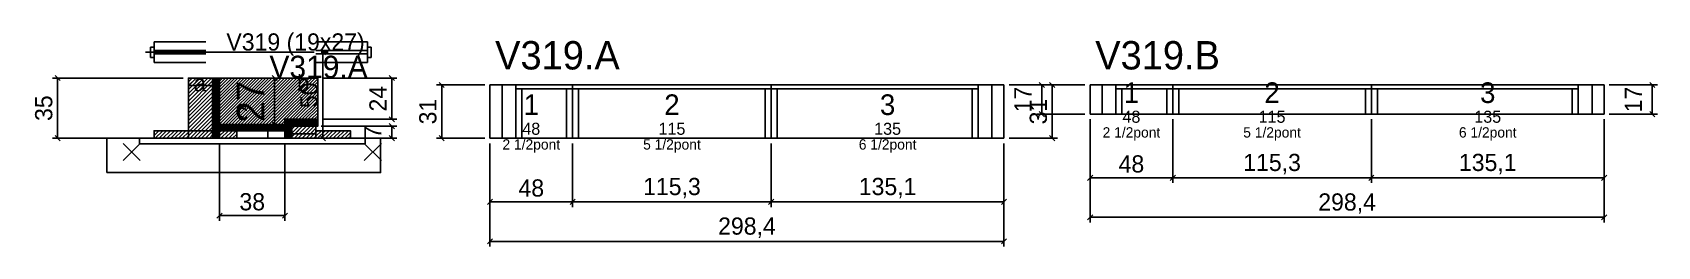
# Model space of a CAD drawing. Extents: x -69 to 875, y -94 to 31.
import ezdxf
from ezdxf.enums import TextEntityAlignment as Align

# ---------------------------------------------------------------- set-up
doc = ezdxf.new("R2010")
doc.units = 0
for name, color, linetype in [('5', 5, 'Continuous'), ('barrote', 126, 'Continuous'), ('CONCRETO', 251, 'Continuous'), ('COTA', 241, 'Continuous'), ('Cota Seção (2x)', 241, 'Continuous'), ('detalhes', 7, 'Continuous'), ('Hachura', 251, 'Continuous'), ('Madeira', 126, 'Continuous'), ('NOMENCLATURA', 7, 'Continuous'), ('Painéis', 200, 'Continuous'), ('presilha', 224, 'Continuous'), ('SARR_2.2x7', 40, 'Continuous'), ('SARR_3.5x7', 81, 'Continuous'), ('SCO-___-LAJ', 224, 'Continuous'), ('TENSOR', 224, 'Continuous'), ('texto', 7, 'Continuous'), ('Texto Seção', 7, 'Continuous')]:
    doc.layers.add(name, color=color, linetype=linetype)
doc.dimstyles.new('PAINEL', dxfattribs={"dimtxt": 10, "dimasz": 3, "dimexe": 3, "dimexo": 3, "dimgap": 3, "dimtad": 1, "dimblk": 'OBLIQUE', "dimblk1": 'OBLIQUE', "dimcen": 2.5, "dimclrd": 4, "dimclre": 4, "dimclrt": 240, "dimazin": 3, "dimtfac": 1, "dimtmove": 0, "dimatfit": 3})
doc.dimstyles.new('SECAO2X', dxfattribs={"dimtxt": 16, "dimasz": 3, "dimexe": 3, "dimexo": 3, "dimgap": 3, "dimtad": 1, "dimblk": 'OBLIQUE', "dimblk1": 'OBLIQUE', "dimcen": 2.5, "dimclrd": 4, "dimclre": 4, "dimclrt": 240, "dimazin": 3, "dimtfac": 1, "dimtmove": 0, "dimatfit": 3})

# ---------------------------------------------------------------- blocks, each defined once
blk = doc.blocks.new('_OBLIQUE')
at = {"color": 0, "linetype": 'BYBLOCK'}
blk.add_line((-0.5, -0.5), (0.5, 0.5), dxfattribs=at)

msp = doc.modelspace()

# ---------------------------------------------------------------- hatches: boundary and pattern name
at = {"layer": 'COTA'}
h = msp.add_hatch(dxfattribs=at)
h.set_pattern_fill('ANSI31', scale=0.4)
h.paths.add_polyline_path([(40, -23), (40, 4), (97, 4), (97, -20), (78, -20), (78, -23)])
at = {"layer": 'Hachura'}
h = msp.add_hatch(dxfattribs=at)
h.set_pattern_fill('ANSI31', scale=0.5)
h.paths.add_polyline_path([(22, -31), (36, -31), (36, 4), (22, 4)])
h = msp.add_hatch(dxfattribs=at)
h.set_pattern_fill('ANSI31', scale=0.5)
h.paths.add_polyline_path([(22, -0.4), (36, -0.4), (36, 4), (22, 4)])
h = msp.add_hatch(dxfattribs=at)
h.set_pattern_fill('SOLID')
h.paths.add_polyline_path([(36, -31), (40, -31), (40, 4), (36, 4)])
h = msp.add_hatch(dxfattribs=at)
h.set_pattern_fill('ANSI31', scale=0.5)
h.paths.add_polyline_path([(2, -31), (22, -31), (22, -26.6), (2, -26.6)])
h = msp.add_hatch(dxfattribs=at)
h.set_pattern_fill('SOLID')
h.paths.add_polyline_path([(40, -26.6), (78, -26.6), (78, -23), (40, -23)])
h = msp.add_hatch(dxfattribs=at)
h.set_pattern_fill('ANSI31', scale=0.5)
h.paths.add_polyline_path([(40, -31), (50, -31), (50, -26.6), (40, -26.6)])
h = msp.add_hatch(dxfattribs=at)
h.set_pattern_fill('SOLID')
h.paths.add_polyline_path([(78, -24), (97, -24), (97, -20), (78, -20)])
h = msp.add_hatch(dxfattribs=at)
h.set_pattern_fill('SOLID')
h.paths.add_polyline_path([(78, -31), (82, -31), (82, -24), (78, -24)])
h = msp.add_hatch(dxfattribs=at)
h.set_pattern_fill('ANSI31', scale=0.5)
h.paths.add_polyline_path([(82, -31), (96, -31), (96, -24), (82, -24)])
h = msp.add_hatch(dxfattribs=at)
h.set_pattern_fill('ANSI31', scale=0.5)
h.paths.add_polyline_path([(82, -28.4), (96, -28.4), (96, -24), (82, -24)])
h = msp.add_hatch(dxfattribs=at)
h.set_pattern_fill('ANSI31', scale=0.5)
h.paths.add_polyline_path([(96, -31), (116, -31), (116, -26.6), (96, -26.6)])

# ---------------------------------------------------------------- linework, layer by layer
for p, q in [((0, 22), (0, 16)), ((2, 22), (0, 22)), ((2, 25), (32, 25)), ((2, 25), (2, 13)), ((2, 20), (32, 20)), ((96, 25), (126, 25)), ((96, 20), (126, 20)), ((126, 25), (126, 13)), ((126, 22), (128, 22)), ((128, 22), (128, 16)), ((2, 16), (0, 16)), ((2, 18), (32, 18)), ((2, 13), (32, 13)), ((96, 18), (126, 18)), ((96, 13), (126, 13)), ((126, 16), (128, 16))]:
    msp.add_line(p, q)
at = {"layer": 'barrote'}
msp.add_lwpolyline([(-25.5, -51), (133.5, -51), (133.5, -31), (-25.5, -31)], close=True, dxfattribs=at)
at = {"layer": 'CONCRETO'}
msp.add_lwpolyline([(40, -23), (40, 4), (97, 4), (97, -20), (78, -20), (78, -23)], close=True, dxfattribs=at)
at = {"layer": 'Madeira'}
for points in [[(22, -31), (36, -31), (36, 4), (22, 4)], [(22, -0.4), (36, -0.4), (36, 4), (22, 4)], [(2, -31), (22, -31), (22, -26.6), (2, -26.6)], [(22, -31), (36, -31), (36, -26.6), (22, -26.6)], [(40, -31), (50, -31), (50, -26.6), (40, -26.6)], [(68, -31), (78, -31), (78, -26.6), (68, -26.6)], [(82, -31), (96, -31), (96, -24), (82, -24)], [(82, -28.4), (96, -28.4), (96, -24), (82, -24)], [(96, -31), (116, -31), (116, -26.6), (96, -26.6)]]:
    msp.add_lwpolyline(points, close=True, dxfattribs=at)
at = {"layer": 'Painéis'}
for p, q in [((197, 0), (245, 0)), ((197, -31), (197, 0)), ((245, -31), (245, 0)), ((245, -31), (245, 0)), ((245, 0), (360.3, 0)), ((245, -31), (245, 0)), ((360.3, -31), (360.3, 0)), ((360.3, -31), (360.3, 0)), ((360.3, 0), (495.4, 0)), ((360.3, -31), (360.3, 0)), ((495.4, -31), (495.4, 0)), ((545.4, 0), (593.4, 0)), ((545.4, -17), (545.4, 0)), ((593.4, -17), (593.4, 0)), ((593.4, -17), (593.4, 0)), ((593.4, 0), (708.7, 0)), ((593.4, -17), (593.4, 0)), ((708.7, -17), (708.7, 0)), ((708.7, -17), (708.7, 0)), ((708.7, 0), (843.8, 0)), ((708.7, -17), (708.7, 0)), ((843.8, -17), (843.8, 0)), ((545.4, -17), (593.4, -17)), ((593.4, -17), (708.7, -17)), ((708.7, -17), (843.8, -17)), ((197, -31), (245, -31)), ((245, -31), (360.3, -31)), ((360.3, -31), (495.4, -31))]:
    msp.add_line(p, q, dxfattribs=at)
for points in [[(36, -31), (40, -31), (40, 4), (36, 4)], [(40, -26.6), (78, -26.6), (78, -23), (40, -23)], [(78, -24), (97, -24), (97, -20), (78, -20)], [(78, -31), (82, -31), (82, -24), (78, -24)]]:
    msp.add_lwpolyline(points, close=True, dxfattribs=at)
at = {"layer": 'presilha'}
for p, q in [((-16, -44), (-6, -34)), ((-16, -34), (-6, -44)), ((124, -44), (134, -34)), ((124, -34), (134, -44))]:
    msp.add_line(p, q, dxfattribs=at)
at = {"layer": 'SARR_2.2x7'}
for p, q in [((204, -31), (204, 0)), ((488.4, -31), (488.4, 0)), ((552.4, -17), (552.4, 0)), ((836.8, -17), (836.8, 0)), ((212, -2.2), (245, -2.2)), ((245, -2.2), (360.3, -2.2)), ((360.3, -2.2), (480.4, -2.2)), ((560.4, -2.2), (593.4, -2.2)), ((593.4, -2.2), (708.7, -2.2)), ((708.7, -2.2), (828.8, -2.2))]:
    msp.add_line(p, q, dxfattribs=at)
at = {"layer": 'SARR_3.5x7'}
for p, q in [((212, -31), (212, 0)), ((245, -31), (245, 0)), ((245, -31), (245, 0)), ((360.3, -31), (360.3, 0)), ((360.3, -31), (360.3, 0)), ((480.4, -31), (480.4, 0)), ((560.4, -17), (560.4, 0)), ((593.4, -17), (593.4, 0)), ((593.4, -17), (593.4, 0)), ((708.7, -17), (708.7, 0)), ((708.7, -17), (708.7, 0)), ((828.8, -17), (828.8, 0)), ((215.5, -31), (215.5, -2.2)), ((241.5, -31), (241.5, -2.2)), ((248.5, -31), (248.5, -2.2)), ((356.8, -31), (356.8, -2.2)), ((363.8, -31), (363.8, -2.2)), ((476.9, -31), (476.9, -2.2)), ((563.9, -17), (563.9, -2.2)), ((589.9, -17), (589.9, -2.2)), ((596.9, -17), (596.9, -2.2)), ((705.2, -17), (705.2, -2.2)), ((712.2, -17), (712.2, -2.2)), ((825.3, -17), (825.3, -2.2)), ((560.4, -17), (563.9, -17)), ((589.9, -17), (593.4, -17)), ((593.4, -17), (596.9, -17)), ((705.2, -17), (708.7, -17)), ((708.7, -17), (712.2, -17)), ((825.3, -17), (828.8, -17)), ((212, -31), (215.5, -31)), ((241.5, -31), (245, -31)), ((245, -31), (248.5, -31)), ((356.8, -31), (360.3, -31)), ((360.3, -31), (363.8, -31)), ((476.9, -31), (480.4, -31))]:
    msp.add_line(p, q, dxfattribs=at)
at = {"layer": 'SCO-___-LAJ'}
msp.add_lwpolyline([(-6.5, -34.2), (124.5, -34.2), (124.5, -31), (-6.5, -31)], close=True, dxfattribs=at)
at = {"layer": 'TENSOR'}
msp.add_line((-3, 19), (95, 19), dxfattribs=at)

# ---------------------------------------------------------------- texts
at = {"layer": '5'}
for s, height, p in [('1', 12, (569.4, -4.5)), ('2', 12, (651.05, -4.5)), ('3', 12, (776.25, -4.5)), ('1', 12, (221, -11.5)), ('2', 12, (302.65, -11.5)), ('3', 12, (427.85, -11.5)), ('48', 7, (569.4, -18.5)), ('115', 7, (651.05, -18.5)), ('135', 7, (776.25, -18.5)), ('48', 7, (221, -25.5)), ('115', 7, (302.65, -25.5)), ('135', 7, (427.85, -25.5))]:
    msp.add_text(s, height=height, dxfattribs=at).set_placement(p, align=Align.MIDDLE_CENTER)
at = {"layer": 'detalhes'}
for s, p in [('a', (25, -3.7)), ('b', (85, -3.7)), ('c', (50, -20.5))]:
    msp.add_text(s, height=9.6, dxfattribs=at).set_placement(p)
at = {"layer": 'NOMENCLATURA'}
for s, p in [('V319.A', (200, 9)), ('V319.B', (548.4, 9))]:
    msp.add_text(s, height=16.5, dxfattribs=at).set_placement(p)
at = {"layer": 'texto', "char_height": 6, "attachment_point": 5}
for s, insert in [('2 1/2pont', (569.4, -28.5)), ('5 1/2pont', (651.05, -28.5)), ('6 1/2pont', (776.25, -28.5)), ('2 1/2pont', (221, -35.5)), ('5 1/2pont', (302.65, -35.5)), ('6 1/2pont', (427.85, -35.5))]:
    msp.add_mtext(s, dxfattribs=dict(at, insert=insert))
at = {"layer": 'Texto Seção'}
for s, height, p in [('V319 (19x27)', 10, (44, 20)), ('V319.A', 13, (69, 4))]:
    msp.add_text(s, height=height, dxfattribs=at).set_placement(p)

# ---------------------------------------------------------------- dimensions: what is measured, and where the dimension line sits
at = {"layer": 'COTA'}
for base, p1, p2 in [((100, -31), (96, -31), (96, 19)), ((-54, -31), (2, -31), (22, 4)), ((140, -20), (97, -20), (97, 4)), ((169, -31), (197, -31), (197, 0)), ((523.4, -31), (495.4, -31), (495.4, 0)), ((517.4, -17), (545.4, -17), (545.4, 0)), ((871.8, -17), (843.8, -17), (843.8, 0)), ((140, -31), (96, -31), (96, -24))]:
    msp.add_linear_dim(base=base, p1=p1, p2=p2, angle=90, dimstyle='PAINEL', dxfattribs=at).render()
for base, p1, p2 in [((545.4, -54), (545.4, -17), (593.4, -17)), ((545.4, -77), (545.4, -17), (843.8, -17)), ((593.4, -54), (593.4, -17), (708.7, -17)), ((708.7, -54), (708.7, -17), (843.8, -17)), ((40, -76), (40, -31), (78, -31)), ((197, -68), (197, -31), (245, -31)), ((197, -91), (197, -31), (495.4, -31)), ((245, -68), (245, -31), (360.3, -31)), ((360.3, -68), (360.3, -31), (495.4, -31))]:
    msp.add_linear_dim(base=base, p1=p1, p2=p2, dimstyle='PAINEL', dxfattribs=at).render()
at = {"layer": 'Cota Seção (2x)'}
msp.add_linear_dim(base=(72, -23), p1=(40, -23), p2=(40, 4), angle=90, dimstyle='SECAO2X', dxfattribs=at).render()

doc.saveas('drawing.dxf')
